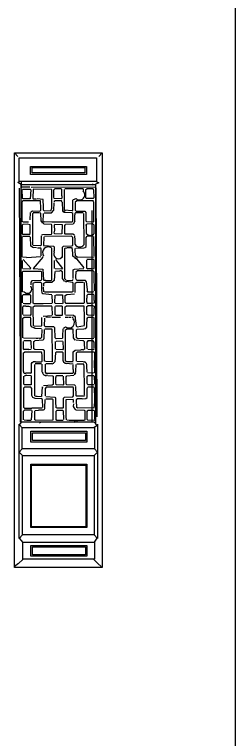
# Model space of a CAD drawing. Extents: x 12262 to 40734, y 30451 to 49613.
# Drawn here: x 36122 to 37455, y 40881 to 45247 of the extents above; entities that cross this region are included whole.
import ezdxf

# ---------------------------------------------------------------- set-up
doc = ezdxf.new("R2010")
doc.units = 0
doc.header["$LTSCALE"] = 0.85
doc.header["$MEASUREMENT"] = 0
doc.layers.get('0').update_dxf_attribs({"linetype": 'CONTINUOUS'})
doc.layers.add('www.cad-blocks.net', color=7, linetype='CONTINUOUS')

# ---------------------------------------------------------------- blocks, each defined once
blk = doc.blocks.new('A$C087A5FCC')
for p, q in [((0, 0), (0, 2496.5)), ((0, 2496.5), (20.6, 2474.5)), ((0, 2496.5), (529.5, 2496.5)), ((528.8, 2495.6), (507.8, 2474.5)), ((529.5, 2496.5), (529.5, 0)), ((27.8, 2323), (27.8, 2466.1)), ((27.8, 2466.1), (494, 2466.1)), ((494, 2466.1), (494, 2323)), ((96.9, 2365), (96.9, 2414.1)), ((96.9, 2414.1), (434.9, 2414.1)), ((107, 2375), (107, 2408)), ((107, 2408), (424.9, 2408)), ((424.9, 2408), (424.9, 2375)), ((434.9, 2414.1), (434.9, 2365)), ((434.9, 2365), (96.9, 2365)), ((424.9, 2375), (107, 2375)), ((19.5, 2316.7), (28.9, 2324.1)), ((39.5, 2306.3), (19.5, 2316.7)), ((494, 2323), (27.8, 2323)), ((40.5, 2323.5), (38.8, 2238.5)), ((508.8, 2315.7), (487.8, 2307.2)), ((492, 2323.1), (508.8, 2315.7)), ((35.4, 1211.1), (30.2, 2283.7)), ((92.7, 2288.9), (35.4, 2288.9)), ((40.6, 873.1), (40.6, 2306.5)), ((40.6, 2306.5), (488.1, 2306.5)), ((47.6, 2221.2), (45.8, 2275)), ((49.3, 2276.8), (94.4, 2276.8)), ((94.4, 2276.8), (97.9, 2273.3)), ((97.9, 2273.3), (94.4, 2219.5)), ((101.4, 2288.9), (488.4, 2290.6)), ((111.8, 2276.8), (110, 2223)), ((226.3, 2275), (111.8, 2276.8)), ((224.6, 2162.2), (226.3, 2275)), ((236.8, 2273.3), (243.7, 2278.5)), ((236.8, 2229.9), (236.8, 2273.3)), ((281.9, 2278.5), (243.7, 2278.5)), ((285.4, 2275), (281.9, 2278.5)), ((285.4, 2250.7), (285.4, 2275)), ((302.7, 2153.5), (301, 2275)), ((413.8, 2278.5), (304.4, 2278.5)), ((417.3, 2275), (413.8, 2278.5)), ((415.5, 2269.8), (417.3, 2275)), ((431.1, 2275), (436.4, 2278.5)), ((431.1, 2224.7), (431.1, 2275)), ((474.5, 2278.5), (436.4, 2278.5)), ((466.5, 2300.7), (475.2, 2309.4)), ((476.3, 2273.3), (474.5, 2278.5)), ((476.3, 2273.3), (478, 2224.7)), ((488.1, 2306.5), (488.1, 860.9)), ((495.4, 1919.2), (491.9, 2285.4)), ((238.5, 2221.2), (236.8, 2229.9)), ((285.4, 2245.5), (285.4, 2250.7)), ((285.4, 2236.8), (285.4, 2245.5)), ((285.4, 2236.8), (285.4, 2223)), ((45.8, 2202.1), (51, 2207.3)), ((45.8, 2082.4), (45.8, 2198.7)), ((52.8, 2219.5), (47.6, 2221.2)), ((156.9, 2207.3), (51, 2207.3)), ((61.4, 2219.5), (52.8, 2219.5)), ((73.6, 2219.5), (61.4, 2219.5)), ((94.4, 2219.5), (73.6, 2219.5)), ((110, 2223), (113.5, 2219.5)), ((113.5, 2219.5), (132.6, 2219.5)), ((172.5, 2216), (137.8, 2219.5)), ((158.6, 2162.2), (156.9, 2207.3)), ((174.3, 2169.2), (172.5, 2216)), ((236.8, 2151.8), (238.5, 2195.2)), ((281.9, 2219.5), (238.5, 2221.2)), ((238.5, 2200.4), (243.7, 2207.3)), ((283.6, 2207.3), (243.7, 2207.3)), ((285.4, 2223), (281.9, 2219.5)), ((287.1, 2200.4), (283.6, 2207.3)), ((287.1, 2198.7), (288.8, 2146.6)), ((351.3, 2210.8), (356.5, 2216)), ((351.3, 2155.3), (351.3, 2210.8)), ((356.5, 2216), (372.1, 2221.2)), ((366.9, 2200.4), (373.9, 2207.3)), ((366.9, 2196.9), (366.9, 2150.1)), ((474.5, 2207.3), (373.9, 2207.3)), ((434.6, 2221.2), (431.1, 2224.7)), ((474.5, 2221.2), (434.6, 2221.2)), ((478, 2224.7), (474.5, 2221.2)), ((478, 2200.4), (474.5, 2207.3)), ((478, 2129.2), (478, 2198.7)), ((97.9, 2141.4), (108.3, 2146.6)), ((108.3, 2146.6), (153.4, 2144.9)), ((153.4, 2144.9), (158.6, 2151.8)), ((158.6, 2151.8), (158.6, 2162.2)), ((174.3, 2162.2), (174.3, 2169.2)), ((174.3, 2150.1), (174.3, 2162.2)), ((179.5, 2146.6), (174.3, 2150.1)), ((179.5, 2146.6), (221.1, 2148.3)), ((219.4, 2146.6), (224.6, 2162.2)), ((222.9, 2134.4), (236.8, 2151.8)), ((288.8, 2146.6), (294, 2141.4)), ((294, 2141.4), (301, 2144.9)), ((304.4, 2136.2), (295.8, 2139.6)), ((301, 2144.9), (302.7, 2148.3)), ((347.8, 2146.6), (302.7, 2150.1)), ((302.7, 2148.3), (306.2, 2146.6)), ((347.8, 2146.6), (351.3, 2148.3)), ((351.3, 2148.3), (351.3, 2155.3)), ((366.9, 2150.1), (372.1, 2144.9)), ((372.1, 2144.9), (424.2, 2144.9)), ((424.2, 2144.9), (429.4, 2137.9)), ((468.3, 877), (468.3, 2148)), ((94.4, 2092.8), (96.2, 2137.9)), ((110, 2129.2), (113.5, 2134.4)), ((110, 1940), (110, 2129.2)), ((146.5, 2134.4), (113.5, 2134.4)), ((158.6, 2132.7), (146.5, 2134.4)), ((160.4, 2087.6), (158.6, 2132.7)), ((172.5, 2078.9), (176, 2131)), ((179.5, 2134.4), (222.9, 2134.4)), ((346.1, 2134.4), (299.2, 2137.9)), ((351.3, 2131), (346.1, 2134.4)), ((351.3, 2122.3), (351.3, 2131)), ((351.3, 2099.7), (351.3, 2122.3)), ((351.3, 2087.6), (351.3, 2099.7)), ((368.7, 2134.4), (363.5, 2131)), ((363.5, 2131), (363.5, 2122.3)), ((363.5, 2091), (363.5, 2122.3)), ((413.8, 2134.4), (368.7, 2134.4)), ((415.5, 2131), (419, 1941.8)), ((429.4, 2137.9), (431.1, 2087.6)), ((478, 2111.9), (478, 2129.2)), ((478, 2106.7), (478, 2111.9)), ((478, 2082.4), (478, 2106.7)), ((54.5, 2078.9), (45.8, 2082.4)), ((45.8, 2061.5), (51, 2065)), ((45.8, 2061.5), (45.8, 2009.5)), ((77.1, 2066.7), (51, 2065)), ((84, 2078.9), (54.5, 2078.9)), ((94.4, 2063.3), (77.1, 2066.7)), ((94.4, 2009.5), (94.4, 2063.3)), ((170.8, 2072), (160.4, 2087.6)), ((179.5, 2066.7), (172.5, 2072)), ((174.3, 2078.9), (179.5, 2080.6)), ((224.6, 2078.9), (179.5, 2080.6)), ((222.9, 2065), (179.5, 2066.7)), ((226.3, 2061.5), (222.9, 2065)), ((231.5, 2078.9), (224.6, 2078.9)), ((226.3, 2009.5), (226.3, 2061.5)), ((346.1, 2078.9), (231.5, 2078.9)), ((243.7, 2065), (240.2, 2061.5)), ((240.2, 2061.5), (242, 2026.8)), ((288.8, 2063.3), (243.7, 2065)), ((287.1, 2007.7), (288.8, 2063.3)), ((302.7, 2061.5), (301, 2011.2)), ((302.7, 2061.5), (307.9, 2065)), ((353, 2066.7), (307.9, 2065)), ((351.3, 2084.1), (346.1, 2078.9)), ((363.5, 2084.1), (353, 2066.7)), ((363.5, 2084.1), (363.5, 2091)), ((436.4, 2080.6), (431.1, 2087.6)), ((431.1, 2058.1), (436.4, 2066.7)), ((432.9, 2065), (432.9, 2011.2)), ((474.5, 2078.9), (436.4, 2080.6)), ((472.8, 2068.5), (436.4, 2066.7)), ((479.7, 2061.5), (472.8, 2068.5)), ((478, 2082.4), (474.5, 2078.9)), ((479.7, 2011.2), (479.7, 2061.5)), ((45.8, 2009.5), (49.3, 2006)), ((222.9, 2006), (226.3, 2009.5)), ((240.2, 2012.9), (242, 2025.1)), ((243.7, 2007.7), (240.2, 2012.9)), ((301, 2011.2), (306.2, 2006)), ((45.8, 1986.9), (49.3, 1992.1)), ((45.8, 1870.6), (45.8, 1986.9)), ((49.3, 2006), (94.4, 2006)), ((92.7, 1992.1), (49.3, 1992.1)), ((97.9, 1934.8), (96.2, 1990.4)), ((160.4, 1995.6), (160.4, 1940)), ((165.6, 2002.5), (170.8, 2004.3)), ((170.8, 2004.3), (222.9, 2006)), ((177.7, 1990.4), (176, 1938.3)), ((344.4, 1993.8), (181.2, 1992.1)), ((283.6, 2006), (243.7, 2007.7)), ((311.4, 2006), (306.2, 2006)), ((351.3, 2006), (311.4, 2006)), ((351.3, 1986.9), (344.4, 1993.8)), ((361.7, 2000.8), (351.3, 2006)), ((351.3, 1943.5), (351.3, 1986.9)), ((365.2, 1969.5), (363.5, 1997.3)), ((365.2, 1964.3), (365.2, 1969.5)), ((432.9, 1986.9), (438.1, 1993.8)), ((432.9, 1931.4), (432.9, 1986.9)), ((474.5, 1993.8), (438.1, 1993.8)), ((481.5, 1874.1), (478, 1992.1)), ((115.3, 1924.4), (97.9, 1934.8)), ((132.6, 1924.4), (108.3, 1926.2)), ((156.9, 1936.6), (113.5, 1938.3)), ((158.6, 1922.7), (139.6, 1922.7)), ((160.4, 1940), (156.9, 1936.6)), ((160.4, 1917.5), (158.6, 1922.7)), ((176, 1938.3), (235, 1934.8)), ((226.3, 1919.2), (222.9, 1922.7)), ((235, 1934.8), (240.2, 1929.6)), ((240.2, 1929.6), (240.2, 1905.3)), ((288.8, 1868.9), (290.6, 1927.9)), ((290.6, 1927.9), (295.8, 1934.8)), ((295.8, 1934.8), (344.4, 1936.6)), ((307.9, 1924.4), (301, 1917.5)), ((304.4, 1922.7), (316.6, 1924.4)), ((344.4, 1924.4), (316.6, 1924.4)), ((344.4, 1936.6), (351.3, 1938.3)), ((351.3, 1919.2), (344.4, 1924.4)), ((351.3, 1894.9), (347.8, 1924.4)), ((351.3, 1938.3), (351.3, 1943.5)), ((365.2, 1943.5), (365.2, 1964.3)), ((370.4, 1922.7), (419, 1924.4)), ((422.5, 1924.4), (432.9, 1931.4)), ((160.4, 1875.8), (160.4, 1917.5)), ((172.5, 1872.4), (174.3, 1879.3)), ((226.3, 1731.8), (226.3, 1919.2)), ((240.2, 1900.1), (240.2, 1905.3)), ((301, 1917.5), (301, 1891.4)), ((301, 1891.4), (302.7, 1740.4)), ((351.3, 1877.6), (351.3, 1894.9)), ((353, 1870.6), (351.3, 1877.6)), ((366.9, 1907.1), (366.9, 1919.2)), ((368.7, 1875.8), (366.9, 1907.1)), ((495.4, 1914), (495.4, 1919.2)), ((497.1, 1632.8), (495.4, 1914)), ((47.6, 1799.5), (47.6, 1848.1)), ((71.9, 1865.4), (49.3, 1867.1)), ((52.8, 1853.3), (97.9, 1801.2)), ((75.3, 1865.4), (158.6, 1872.4)), ((170.8, 1867.1), (113.5, 1799.5)), ((242, 1799.5), (242, 1848.1)), ((247.2, 1853.3), (288.8, 1799.5)), ((281.9, 1867.1), (288.8, 1868.9)), ((379.1, 1856.7), (351.3, 1874.1)), ((373.9, 1856.7), (361.7, 1863.7)), ((377.3, 1868.9), (368.7, 1875.8)), ((377.3, 1868.9), (479.7, 1870.6)), ((420.7, 1802.9), (379.1, 1856.7)), ((434.6, 1849.8), (434.6, 1804.7)), ((479.7, 1853.3), (436.4, 1853.3)), ((479.7, 1799.5), (479.7, 1851.5)), ((92.7, 1796), (51, 1797.7)), ((97.9, 1801.2), (92.7, 1796)), ((113.5, 1799.5), (170.8, 1796)), ((170.8, 1796), (176, 1731.8)), ((285.4, 1796), (245.4, 1797.7)), ((288.8, 1799.5), (285.4, 1796)), ((353, 1778.6), (354.8, 1790.8)), ((354.8, 1790.8), (361.7, 1796)), ((361.7, 1796), (419, 1799.5)), ((434.6, 1804.7), (441.6, 1797.7)), ((467.6, 1797.7), (445, 1797.7)), ((467.6, 1797.7), (479.7, 1799.5)), ((47.6, 1778.6), (51, 1783.8)), ((49.3, 1658.9), (47.6, 1778.6)), ((51, 1783.8), (160.4, 1783.8)), ((160.4, 1783.8), (163.9, 1780.4)), ((163.9, 1780.4), (163.9, 1731.8)), ((243.7, 1782.1), (240.2, 1728.3)), ((247.2, 1783.8), (273.2, 1785.6)), ((280.1, 1785.6), (273.2, 1785.6)), ((288.8, 1780.4), (280.1, 1785.6)), ((288.8, 1747.4), (288.8, 1780.4)), ((288.8, 1738.7), (288.8, 1747.4)), ((353, 1743.9), (353, 1778.6)), ((370.4, 1747.4), (372.1, 1782.1)), ((370.4, 1740.4), (370.4, 1747.4)), ((372.1, 1782.1), (377.3, 1785.6)), ((474.5, 1785.6), (377.3, 1785.6)), ((481.5, 1780.4), (474.5, 1785.6)), ((481.5, 1764.7), (481.5, 1780.4)), ((481.5, 1752.6), (481.5, 1764.7)), ((483.2, 1665.8), (481.5, 1752.6)), ((104.8, 1724.8), (99.6, 1717.9)), ((99.6, 1717.9), (99.6, 1700.5)), ((158.6, 1726.6), (104.8, 1724.8)), ((113.5, 1712.7), (120.5, 1716.1)), ((113.5, 1591.2), (113.5, 1712.7)), ((158.6, 1716.1), (120.5, 1716.1)), ((163.9, 1731.8), (158.6, 1726.6)), ((162.1, 1710.9), (158.6, 1716.1)), ((162.1, 1710.9), (162.1, 1669.3)), ((179.5, 1728.3), (176, 1731.8)), ((177.7, 1710.9), (184.7, 1716.1)), ((177.7, 1693.6), (177.7, 1710.9)), ((188.2, 1728.3), (179.5, 1728.3)), ((221.1, 1716.1), (184.7, 1716.1)), ((188.2, 1728.3), (221.1, 1726.6)), ((221.1, 1726.6), (226.3, 1731.8)), ((226.3, 1716.1), (221.1, 1716.1)), ((240.2, 1728.3), (226.3, 1716.1)), ((301, 1723.1), (288.8, 1738.7)), ((349.6, 1716.1), (301, 1723.1)), ((302.7, 1740.4), (309.7, 1731.8)), ((316.6, 1717.9), (309.7, 1719.6)), ((313.1, 1730), (349.6, 1728.3)), ((349.6, 1728.3), (354.8, 1735.2)), ((353, 1712.7), (349.6, 1716.1)), ((353, 1738.7), (353, 1743.9)), ((353, 1702.3), (353, 1712.7)), ((366.9, 1707.5), (368.7, 1712.7)), ((366.9, 1697), (366.9, 1707.5)), ((368.7, 1712.7), (373.9, 1716.1)), ((375.6, 1728.3), (370.4, 1740.4)), ((412.1, 1716.1), (373.9, 1716.1)), ((427.7, 1728.3), (375.6, 1728.3)), ((422.5, 1710.9), (415.5, 1716.1)), ((422.5, 1622.4), (422.5, 1710.9)), ((434.6, 1719.6), (427.7, 1728.3)), ((441.6, 1657.1), (434.6, 1719.6)), ((162.1, 1669.3), (165.6, 1653.7)), ((177.7, 1658.9), (176, 1686.6)), ((353, 1679.7), (353, 1702.3)), ((353, 1658.9), (353, 1678)), ((366.9, 1655.4), (366.9, 1697)), ((441.6, 1657.1), (436.4, 1662.3)), ((467.6, 1657.1), (481.5, 1660.6)), ((61.4, 1657.1), (49.3, 1658.9)), ((49.3, 1636.3), (52.8, 1641.5)), ((49.3, 1592.9), (49.3, 1636.3)), ((96.2, 1641.5), (52.8, 1641.5)), ((99.6, 1592.9), (99.6, 1639.8)), ((165.6, 1653.7), (170.8, 1648.5)), ((170.8, 1648.5), (226.3, 1643.2)), ((349.6, 1657.1), (181.2, 1657.1)), ((229.8, 1592.9), (228.1, 1639.8)), ((243.7, 1594.6), (245.4, 1639.8)), ((248.9, 1641.5), (290.6, 1641.5)), ((290.6, 1641.5), (292.3, 1591.2)), ((306.2, 1638), (314.9, 1643.2)), ((306.2, 1596.4), (306.2, 1638)), ((314.9, 1643.2), (361.7, 1646.7)), ((422.5, 1591.2), (422.5, 1622.4)), ((443.3, 1643.2), (436.4, 1638)), ((436.4, 1638), (436.4, 1620.7)), ((436.4, 1598.1), (436.4, 1620.7)), ((462.4, 1657.1), (441.6, 1657.1)), ((479.7, 1643.2), (443.3, 1643.2)), ((467.6, 1657.1), (462.4, 1657.1)), ((481.5, 1606.8), (481.5, 1639.8)), ((497.1, 1624.2), (497.1, 1632.8)), ((497.1, 1474.9), (497.1, 1624.2)), ((52.8, 1572.1), (51, 1568.6)), ((59.7, 1587.7), (52.8, 1589.4)), ((68.4, 1573.8), (52.8, 1572.1)), ((70.1, 1587.7), (59.7, 1587.7)), ((68.4, 1573.8), (84, 1573.8)), ((78.8, 1587.7), (70.1, 1587.7)), ((84, 1587.7), (78.8, 1587.7)), ((96.2, 1587.7), (84, 1587.7)), ((84, 1573.8), (99.6, 1568.6)), ((118.7, 1587.7), (113.5, 1591.2)), ((113.5, 1568.6), (118.7, 1573.8)), ((127.4, 1587.7), (118.7, 1587.7)), ((226.3, 1573.8), (118.7, 1573.8)), ((134.3, 1587.7), (127.4, 1587.7)), ((172.5, 1586), (134.3, 1587.7)), ((228.1, 1589.4), (172.5, 1586)), ((245.4, 1589.4), (243.7, 1594.6)), ((288.8, 1587.7), (245.4, 1589.4)), ((287.1, 1573.8), (247.2, 1573.8)), ((292.3, 1591.2), (288.8, 1587.7)), ((290.6, 1520), (290.6, 1572.1)), ((311.4, 1589.4), (306.2, 1596.4)), ((306.2, 1568.6), (311.4, 1573.8)), ((419, 1589.4), (311.4, 1589.4)), ((420.7, 1573.8), (311.4, 1573.8)), ((422.5, 1506.1), (420.7, 1573.8)), ((436.4, 1598.1), (436.4, 1592.9)), ((436.4, 1592.9), (443.3, 1589.4)), ((436.4, 1570.3), (443.3, 1575.6)), ((460.7, 1589.4), (443.3, 1589.4)), ((474.5, 1575.6), (443.3, 1575.6)), ((481.5, 1591.2), (460.7, 1589.4)), ((474.5, 1575.6), (481.5, 1572.1)), ((481.5, 1606.8), (481.5, 1591.2)), ((481.5, 1572.1), (481.5, 1559.9)), ((51, 1521.7), (51, 1568.6)), ((99.6, 1568.6), (99.6, 1521.7)), ((113.5, 1559.9), (113.5, 1568.6)), ((115.3, 1454.1), (113.5, 1559.9)), ((229.8, 1518.3), (228.1, 1570.3)), ((245.4, 1520), (245.4, 1570.3)), ((306.2, 1521.7), (306.2, 1568.6)), ((436.4, 1530.4), (436.4, 1570.3)), ((436.4, 1523.5), (436.4, 1530.4)), ((481.5, 1553), (481.5, 1559.9)), ((481.5, 1542.6), (481.5, 1553)), ((481.5, 1523.5), (481.5, 1542.6)), ((51, 1500.9), (56.2, 1504.4)), ((51, 1382.9), (51, 1500.9)), ((94.4, 1516.5), (52.8, 1518.3)), ((97.9, 1504.4), (56.2, 1504.4)), ((99.6, 1521.7), (94.4, 1516.5)), ((99.6, 1464.5), (99.6, 1500.9)), ((165.6, 1454.1), (165.6, 1504.4)), ((172.5, 1513.1), (226.3, 1516.5)), ((181.2, 1454.1), (182.9, 1500.9)), ((217.7, 1504.4), (189.9, 1506.1)), ((278.4, 1504.4), (224.6, 1504.4)), ((250.6, 1516.5), (245.4, 1520)), ((290.6, 1516.5), (250.6, 1516.5)), ((323.5, 1504.4), (306.2, 1504.4)), ((356.5, 1516.5), (307.9, 1518.3)), ((339.2, 1504.4), (328.7, 1504.4)), ((353, 1504.4), (346.1, 1504.4)), ((368.7, 1506.1), (356.5, 1516.5)), ((363.5, 1514.8), (372.1, 1454.1)), ((422.5, 1494), (422.5, 1504.4)), ((422.5, 1487), (422.5, 1494)), ((422.5, 1478.4), (422.5, 1487)), ((441.6, 1518.3), (436.4, 1523.5)), ((436.4, 1461), (438.1, 1499.2)), ((438.1, 1499.2), (441.6, 1504.4)), ((476.3, 1516.5), (441.6, 1518.3)), ((476.3, 1504.4), (441.6, 1504.4)), ((479.7, 1520), (476.3, 1516.5)), ((479.7, 1499.2), (481.5, 1504.4)), ((481.5, 1382.9), (479.7, 1499.2)), ((99.6, 1459.3), (99.6, 1464.5)), ((103.1, 1448.8), (99.6, 1459.3)), ((127.4, 1438.4), (103.1, 1448.8)), ((122.2, 1438.4), (110, 1445.4)), ((162.1, 1450.6), (118.7, 1452.3)), ((186.4, 1448.8), (181.2, 1454.1)), ((236.8, 1448.8), (186.4, 1448.8)), ((243.7, 1441.9), (236.8, 1448.8)), ((245.4, 1382.9), (243.7, 1441.9)), ((295.8, 1440.2), (307.9, 1448.8)), ((372.1, 1454.1), (377.3, 1448.8)), ((377.3, 1448.8), (422.5, 1455.8)), ((422.5, 1459.3), (422.5, 1478.4)), ((429.4, 1438.4), (436.4, 1447.1)), ((436.4, 1455.8), (436.4, 1461)), ((436.4, 1447.1), (436.4, 1455.8)), ((497.1, 1469.7), (497.1, 1474.9)), ((497.1, 1419.3), (497.1, 1469.7)), ((163.9, 1436.7), (127.4, 1438.4)), ((165.6, 1433.2), (163.9, 1384.6)), ((179.5, 1433.2), (177.7, 1377.7)), ((224.6, 1435), (182.9, 1435)), ((228.1, 1431.5), (224.6, 1435)), ((229.8, 1263.1), (228.1, 1431.5)), ((292.3, 1391.6), (294, 1436.7)), ((307.9, 1429.8), (313.1, 1435)), ((307.9, 1242.3), (307.9, 1429.8)), ((353, 1435), (313.1, 1435)), ((354.8, 1429.8), (353, 1435)), ((356.5, 1381.2), (354.8, 1429.8)), ((373.9, 1429.8), (377.3, 1435)), ((373.9, 1382.9), (373.9, 1429.8)), ((377.3, 1435), (419, 1436.7)), ((419, 1436.7), (429.4, 1438.4)), ((497.1, 1396.8), (497.1, 1419.3)), ((52.8, 1360.3), (52.8, 1315.2)), ((130.9, 1377.7), (54.5, 1379.4)), ((97.9, 1363.8), (56.2, 1363.8)), ((101.4, 1358.6), (97.9, 1363.8)), ((103.1, 1316.9), (101.4, 1358.6)), ((117, 1360.3), (122.2, 1363.8)), ((117, 1315.2), (117, 1360.3)), ((172.5, 1369), (122.2, 1363.8)), ((141.3, 1377.7), (130.9, 1377.7)), ((158.6, 1379.4), (141.3, 1377.7)), ((150, 1377.7), (158.6, 1379.4)), ((163.9, 1384.6), (158.6, 1379.4)), ((177.7, 1377.7), (172.5, 1369)), ((252.4, 1376), (245.4, 1382.9)), ((247.2, 1313.5), (247.2, 1360.3)), ((250.6, 1362.1), (290.6, 1363.8)), ((288.8, 1377.7), (252.4, 1376)), ((292.3, 1379.4), (292.3, 1391.6)), ((292.3, 1360.3), (294, 1315.2)), ((366.9, 1369), (356.5, 1381.2)), ((412.1, 1363.8), (370.4, 1367.3)), ((380.8, 1377.7), (373.9, 1382.9)), ((478, 1376), (380.8, 1377.7)), ((417.3, 1363.8), (412.1, 1363.8)), ((422.5, 1358.6), (417.3, 1363.8)), ((422.5, 1332.6), (422.5, 1358.6)), ((443.3, 1363.8), (438.1, 1358.6)), ((438.1, 1315.2), (438.1, 1358.6)), ((450.2, 1363.8), (443.3, 1363.8)), ((465.9, 1363.8), (450.2, 1363.8)), ((474.5, 1363.8), (465.9, 1363.8)), ((481.5, 1356.9), (474.5, 1363.8)), ((481.5, 1316.9), (481.5, 1356.9)), ((497.1, 1346.4), (497.1, 1396.8)), ((52.8, 1315.2), (58, 1311.7)), ((75.3, 1311.7), (58, 1311.7)), ((80.5, 1311.7), (75.3, 1311.7)), ((85.7, 1311.7), (80.5, 1311.7)), ((85.7, 1311.7), (101.4, 1313.5)), ((122.2, 1311.7), (117, 1315.2)), ((172.5, 1310), (122.2, 1311.7)), ((181.2, 1303.1), (172.5, 1310)), ((288.8, 1310), (250.6, 1311.7)), ((294, 1315.2), (288.8, 1310)), ((365.2, 1308.3), (399.9, 1310)), ((413.8, 1310), (399.9, 1310)), ((413.8, 1310), (419, 1311.7)), ((422.5, 1313.5), (419, 1311.7)), ((422.5, 1329.1), (422.5, 1313.5)), ((476.3, 1310), (441.6, 1311.7)), ((479.7, 1313.5), (476.3, 1310)), ((497.1, 1341.2), (497.1, 1346.4)), ((498.8, 928.1), (497.1, 1341.2)), ((54.5, 1292.6), (59.7, 1296.1)), ((54.5, 1179.8), (54.5, 1292.6)), ((162.1, 1296.1), (59.7, 1296.1)), ((165.6, 1292.6), (162.1, 1296.1)), ((167.3, 1275.3), (165.6, 1292.6)), ((167.3, 1270.1), (167.3, 1275.3)), ((167.3, 1242.3), (167.3, 1270.1)), ((181.2, 1252.7), (181.2, 1303.1)), ((247.2, 1292.6), (243.7, 1237.1)), ((247.2, 1292.6), (252.4, 1296.1)), ((290.6, 1296.1), (252.4, 1296.1)), ((294, 1290.9), (290.6, 1296.1)), ((294, 1245.8), (294, 1290.9)), ((354.8, 1297.8), (365.2, 1308.3)), ((354.8, 1244), (354.8, 1297.8)), ((373.9, 1292.6), (379.1, 1296.1)), ((373.9, 1242.3), (373.9, 1292.6)), ((481.5, 1296.1), (379.1, 1296.1)), ((485, 1290.9), (481.5, 1296.1)), ((483.2, 1202.4), (485, 1290.9)), ((103.1, 1228.4), (106.6, 1233.6)), ((103.1, 1171.1), (103.1, 1228.4)), ((106.6, 1233.6), (111.8, 1237.1)), ((127.4, 1237.1), (111.8, 1237.1)), ((163.9, 1224.9), (125.7, 1224.9)), ((127.4, 1237.1), (162.1, 1237.1)), ((162.1, 1237.1), (167.3, 1242.3)), ((167.3, 1174.6), (167.3, 1223.2)), ((181.2, 1242.3), (181.2, 1252.7)), ((189.9, 1238.8), (181.2, 1242.3)), ((184.7, 1223.2), (184.7, 1174.6)), ((228.1, 1224.9), (188.2, 1224.9)), ((226.3, 1237.1), (189.9, 1238.8)), ((229.8, 1240.6), (226.3, 1237.1)), ((228.1, 1224.9), (236.8, 1230.2)), ((229.8, 1240.6), (229.8, 1263.1)), ((243.7, 1237.1), (233.3, 1228.4)), ((297.5, 1233.6), (294, 1245.8)), ((306.2, 1228.4), (295.8, 1235.4)), ((301, 1231.9), (297.5, 1233.6)), ((313.1, 1224.9), (306.2, 1228.4)), ((313.1, 1238.8), (307.9, 1242.3)), ((353, 1223.2), (309.7, 1226.7)), ((313.1, 1238.8), (354.8, 1240.6)), ((415.5, 1237.1), (375.6, 1238.8)), ((419, 1223.2), (375.6, 1223.2)), ((415.5, 1237.1), (425.9, 1235.4)), ((420.7, 1209.3), (419, 1223.2)), ((427.7, 1235.4), (420.7, 1237.1)), ((425.9, 1235.4), (434.6, 1226.7)), ((436.4, 1221.5), (432.9, 1230.2)), ((35.4, 1202.4), (35.4, 1211.1)), ((37.2, 874.3), (35.4, 1202.4)), ((54.5, 1179.8), (54.5, 1172.9)), ((122.2, 1051.4), (122.2, 1221.5)), ((354.8, 1192), (354.8, 1219.7)), ((354.8, 1192), (354.8, 1171.1)), ((361.7, 1159), (370.4, 1181.6)), ((370.4, 1181.6), (372.1, 1221.5)), ((420.7, 1204.1), (420.7, 1209.3)), ((420.7, 1197.2), (420.7, 1204.1)), ((422.5, 1084.4), (420.7, 1197.2)), ((436.4, 1209.3), (436.4, 1221.5)), ((438.1, 1174.6), (436.4, 1209.3)), ((483.2, 1202.4), (483.2, 1171.1)), ((54.5, 1172.9), (58, 1169.4)), ((56.2, 1101.7), (56.2, 1152)), ((58, 1169.4), (68.4, 1169.4)), ((59.7, 1153.8), (66.7, 1155.5)), ((75.3, 1155.5), (66.7, 1155.5)), ((96.2, 1169.4), (68.4, 1169.4)), ((101.4, 1153.8), (75.3, 1155.5)), ((96.2, 1169.4), (103.1, 1171.1)), ((103.1, 1148.6), (101.4, 1153.8)), ((103.1, 1127.8), (103.1, 1148.6)), ((184.7, 1174.6), (188.2, 1169.4)), ((188.2, 1169.4), (351.3, 1169.4)), ((200.3, 1155.5), (188.2, 1157.3)), ((200.3, 1155.5), (229.8, 1153.8)), ((229.8, 1153.8), (233.3, 1150.3)), ((233.3, 1150.3), (233.3, 1101.7)), ((254.1, 1153.8), (248.9, 1150.3)), ((248.9, 1150.3), (248.9, 1143.4)), ((248.9, 1122.5), (248.9, 1143.4)), ((292.3, 1153.8), (254.1, 1153.8)), ((294, 1150.3), (295.8, 1100)), ((311.4, 1146.8), (314.9, 1153.8)), ((311.4, 1103.5), (311.4, 1146.8)), ((314.9, 1153.8), (358.2, 1157.3)), ((354.8, 1171.1), (351.3, 1169.4)), ((365.2, 1164.2), (370.4, 1172.9)), ((438.1, 1148.6), (441.6, 1153.8)), ((438.1, 1106.9), (438.1, 1148.6)), ((472.8, 1169.4), (439.8, 1171.1)), ((479.7, 1153.8), (441.6, 1153.8)), ((483.2, 1171.1), (472.8, 1169.4)), ((485, 1105.2), (483.2, 1150.3)), ((101.4, 1098.2), (58, 1098.2)), ((103.1, 1100), (103.1, 1127.8)), ((228.1, 1096.5), (176, 1093)), ((233.3, 1101.7), (228.1, 1096.5)), ((248.9, 1117.3), (248.9, 1122.5)), ((248.9, 1110.4), (248.9, 1117.3)), ((250.6, 1098.2), (248.9, 1110.4)), ((292.3, 1096.5), (250.6, 1098.2)), ((295.8, 1100), (292.3, 1096.5)), ((314.9, 1098.2), (311.4, 1103.5)), ((363.5, 1096.5), (314.9, 1098.2)), ((368.7, 1093), (363.5, 1096.5)), ((443.3, 1098.2), (438.1, 1106.9)), ((448.5, 1098.2), (443.3, 1098.2)), ((469.3, 1098.2), (448.5, 1098.2)), ((476.3, 1098.2), (469.3, 1098.2)), ((476.3, 1098.2), (483.2, 1101.7)), ((59.7, 1084.4), (54.5, 1079.2)), ((54.5, 1079.2), (54.5, 964.6)), ((64.9, 1084.4), (59.7, 1084.4)), ((99.6, 1084.4), (64.9, 1084.4)), ((104.8, 1077.4), (99.6, 1084.4)), ((104.8, 1041), (104.8, 1077.4)), ((122.2, 1046.2), (122.2, 1051.4)), ((165.6, 1028.8), (169.1, 1086.1)), ((169.1, 1080.9), (170.8, 1087.8)), ((191.6, 1084.4), (186.4, 1079.2)), ((186.4, 1032.3), (186.4, 1079.2)), ((196.8, 1084.4), (191.6, 1084.4)), ((328.7, 1084.4), (196.8, 1084.4)), ((335.7, 1084.4), (328.7, 1084.4)), ((353, 1084.4), (335.7, 1084.4)), ((356.5, 1079.2), (353, 1084.4)), ((356.5, 1032.3), (356.5, 1079.2)), ((372.1, 1035.8), (370.4, 1089.6)), ((422.5, 1039.2), (422.5, 1084.4)), ((438.1, 1077.4), (443.3, 1084.4)), ((438.1, 1037.5), (438.1, 1077.4)), ((479.7, 1084.4), (443.3, 1084.4)), ((485, 1016.7), (483.2, 1082.6)), ((104.8, 1035.8), (104.8, 1041)), ((110, 1023.6), (104.8, 1035.8)), ((125.7, 1016.7), (110, 1023.6)), ((122.2, 1032.3), (122.2, 1046.2)), ((130.9, 1028.8), (125.7, 1030.6)), ((163.9, 1014.9), (125.7, 1016.7)), ((136.1, 1028.8), (130.9, 1028.8)), ((162.1, 1027.1), (136.1, 1028.8)), ((169.1, 1011.5), (163.9, 1014.9)), ((170.8, 962.9), (169.1, 1011.5)), ((182.9, 961.1), (184.7, 1011.5)), ((188.2, 1028.8), (243.7, 1025.3)), ((229.8, 1013.2), (188.2, 1013.2)), ((233.3, 1009.7), (229.8, 1013.2)), ((233.3, 1001), (233.3, 1009.7)), ((243.7, 1025.3), (247.2, 1021.9)), ((248.9, 1016.7), (247.2, 1021.9)), ((248.9, 1004.5), (248.9, 1016.7)), ((248.9, 999.3), (248.9, 1004.5)), ((295.8, 1018.4), (301, 1025.3)), ((295.8, 1013.2), (295.8, 1018.4)), ((295.8, 985.4), (295.8, 1013.2)), ((301, 1025.3), (351.3, 1027.1)), ((311.4, 1011.5), (353, 1013.2)), ((311.4, 962.9), (311.4, 1011.5)), ((351.3, 1027.1), (356.5, 1032.3)), ((356.5, 992.4), (356.5, 1011.5)), ((372.1, 1032.3), (372.1, 1035.8)), ((379.1, 1028.8), (372.1, 1032.3)), ((373.9, 1009.7), (379.1, 1014.9)), ((373.9, 997.6), (373.9, 1009.7)), ((422.5, 1030.6), (375.6, 1030.6)), ((408.6, 1014.9), (379.1, 1014.9)), ((408.6, 1014.9), (431.1, 1016.7)), ((424.2, 1034), (422.5, 1039.2)), ((431.1, 1016.7), (438.1, 1023.6)), ((438.1, 1023.6), (438.1, 1037.5)), ((485, 1006.3), (485, 1016.7)), ((485, 994.1), (485, 1006.3)), ((54.5, 964.6), (59.7, 959.4)), ((182.9, 954.2), (182.9, 961.1)), ((233.3, 985.4), (233.3, 1001)), ((233.3, 978.5), (233.3, 983.7)), ((233.3, 971.5), (233.3, 978.5)), ((233.3, 961.1), (233.3, 971.5)), ((233.3, 919.5), (233.3, 961.1)), ((250.6, 961.1), (248.9, 999.3)), ((295.8, 959.4), (295.8, 982)), ((311.4, 950.7), (311.4, 962.9)), ((356.5, 968.1), (358.2, 983.7)), ((365.2, 952.4), (356.5, 968.1)), ((375.6, 971.5), (373.9, 997.6)), ((375.6, 962.9), (375.6, 971.5)), ((384.3, 959.4), (375.6, 962.9)), ((478, 957.7), (379.1, 961.1)), ((481.5, 959.4), (485, 994.1)), ((54.5, 940.3), (61.4, 947.2)), ((54.5, 888.2), (54.5, 940.3)), ((59.7, 959.4), (104.8, 959.4)), ((73.6, 947.2), (61.4, 947.2)), ((85.7, 947.2), (73.6, 947.2)), ((91, 947.2), (85.7, 947.2)), ((103.1, 947.2), (91, 947.2)), ((103.1, 886.5), (106.6, 943.8)), ((111.8, 959.4), (104.8, 959.4)), ((118.7, 959.4), (111.8, 959.4)), ((123.9, 959.4), (118.7, 959.4)), ((122.2, 940.3), (125.7, 945.5)), ((122.2, 888.2), (122.2, 940.3)), ((136.1, 959.4), (123.9, 959.4)), ((125.7, 945.5), (144.8, 947.2)), ((141.3, 959.4), (136.1, 959.4)), ((167.3, 959.4), (141.3, 959.4)), ((150, 947.2), (144.8, 947.2)), ((172.5, 947.2), (150, 947.2)), ((181.2, 950.7), (172.5, 947.2)), ((233.3, 914.3), (233.3, 919.5)), ((250.6, 940.3), (255.8, 945.5)), ((250.6, 922.9), (250.6, 940.3)), ((252.4, 890), (250.6, 922.9)), ((281.9, 957.7), (254.1, 959.4)), ((292.3, 945.5), (255.8, 945.5)), ((287.1, 957.7), (281.9, 957.7)), ((292.3, 957.7), (287.1, 957.7)), ((297.5, 890), (295.8, 943.8)), ((311.4, 924.7), (311.4, 950.7)), ((311.4, 907.3), (311.4, 924.7)), ((372.1, 947.2), (365.2, 952.4)), ((422.5, 945.5), (372.1, 947.2)), ((425.9, 942), (422.5, 945.5)), ((425.9, 922.9), (425.9, 942)), ((425.9, 902.1), (425.9, 922.9)), ((438.1, 938.6), (441.6, 945.5)), ((438.1, 919.5), (438.1, 938.6)), ((438.1, 890), (438.1, 919.5)), ((481.5, 945.5), (441.6, 945.5)), ((485, 890), (485, 943.8)), ((498.8, 917.7), (498.8, 928.1)), ((498.8, 905.6), (498.8, 917.7)), ((29.8, 859.1), (43.7, 877)), ((43.7, 877), (477.7, 877)), ((75.3, 884.8), (58, 886.5)), ((82.3, 884.8), (75.3, 884.8)), ((97.9, 884.8), (82.3, 884.8)), ((130.9, 884.8), (122.2, 888.2)), ((229.8, 884.8), (125.7, 886.5)), ((148.9, 875.8), (154.1, 868.8)), ((233.3, 896.9), (233.3, 914.3)), ((233.3, 886.5), (233.3, 896.9)), ((255.8, 884.8), (252.4, 890)), ((261.1, 884.8), (255.8, 884.8)), ((294, 884.8), (261.1, 884.8)), ((313.1, 888.2), (311.4, 907.3)), ((330.5, 884.8), (316.6, 886.5)), ((337.4, 884.8), (330.5, 884.8)), ((401.6, 884.8), (337.4, 884.8)), ((357.2, 872.3), (367.6, 884.4)), ((378, 872.3), (378, 886.2)), ((422.5, 884.8), (401.6, 884.8)), ((425.9, 886.5), (425.9, 902.1)), ((443.3, 886.5), (438.1, 890)), ((479.7, 884.8), (443.3, 886.5)), ((477.7, 877), (499.5, 855.1)), ((479.7, 884.8), (485, 886.5)), ((27.9, 693.8), (27.9, 861.4)), ((45.7, 841.1), (29.8, 859.1)), ((47.2, 713.1), (47.2, 842.1)), ((47.2, 842.1), (481.7, 842.1)), ((499.5, 855.1), (477.7, 841.1)), ((481.7, 842.1), (481.7, 713.1)), ((501, 861.4), (501, 693.8)), ((99.4, 753.6), (99.4, 819.2)), ((99.4, 819.2), (437.2, 819.2)), ((109, 763.2), (109, 809.6)), ((109, 809.6), (427.6, 809.6)), ((427.6, 809.6), (427.6, 763.2)), ((437.2, 819.2), (437.2, 753.6)), ((437.2, 753.6), (99.4, 753.6)), ((427.6, 763.2), (109, 763.2)), ((27.9, 693.8), (47.2, 713.1)), ((481.7, 713.1), (47.2, 713.1)), ((501, 693.8), (481.7, 713.1)), ((27.9, 174.6), (27.9, 695.7)), ((27.9, 693.8), (49.2, 674.5)), ((49.2, 674.5), (479.8, 674.5)), ((49.2, 195.8), (49.2, 674.5)), ((479.8, 674.5), (501, 693.8)), ((479.8, 674.5), (479.8, 195.8)), ((501, 695.7), (501, 174.6)), ((99.4, 620.4), (437.2, 620.4)), ((99.4, 240.3), (99.4, 620.4)), ((103.2, 614.7), (429.6, 614.7)), ((103.2, 244.1), (103.2, 614.7)), ((429.6, 614.7), (429.6, 244.1)), ((437.2, 620.4), (437.2, 240.3)), ((437.2, 240.3), (99.4, 240.3)), ((429.6, 244.1), (103.2, 244.1)), ((27.7, 174.7), (49.7, 148.8)), ((49.2, 195.8), (28.2, 174.6)), ((479.8, 195.8), (49.2, 195.8)), ((479.8, 195.8), (501, 174.6)), ((497.5, 174.7), (481.6, 150.8)), ((51.1, 49.2), (51.1, 151.4)), ((51.1, 151.4), (481.7, 151.4)), ((99.4, 66.5), (99.4, 132.1)), ((99.4, 132.1), (437.2, 132.1)), ((437.2, 132.1), (437.2, 66.5)), ((481.7, 151.4), (481.7, 49.2)), ((109, 76.1), (109, 122.5)), ((109, 122.5), (427.6, 122.5)), ((427.6, 122.5), (427.6, 76.1)), ((51.6, 49.4), (21.7, 21.6)), ((481.7, 49.2), (51.1, 49.2)), ((437.2, 66.5), (99.4, 66.5)), ((427.6, 76.1), (109, 76.1)), ((477.6, 49.4), (505.4, 21.6)), ((19.9, 21.2), (4, 6.4)), ((503, 22.3), (522.4, 5.2)), ((529.5, 0), (0, 0))]:
    blk.add_line(p, q)
for centre, radius, start, end in [((393, 2243.8), 31.2, 227.2906, 49.0856), ((457.2, 2028.6), 29.5, 215.5377, 322.4314), ((203.8, 1894.9), 34.7, 55.4915, 213.6901), ((393, 1962.6), 33, 214.5085, 321.3402), ((264.5, 1886.2), 27.8, 150.2551, 312.2737), ((78.8, 1676.2), 26, 227.7263, 39.8056), ((328.7, 1474.9), 33, 231.3402, 45), ((189.9, 1176.3), 20.8, 184.3987, 279.4623)]:
    blk.add_arc(centre, radius, start, end)
blk = doc.blocks.new('FORMAT')
at = {"layer": 'www.cad-blocks.net', "color": 155, "true_color": 0x546d8e}
blk.add_line((37454.7, 35246), (37454.7, 48879.2), dxfattribs=at)

msp = doc.modelspace()

# ---------------------------------------------------------------- block references
for name, p in [('FORMAT', (0, 0)), ('A$C087A5FCC', (36121.5, 41917.3))]:
    msp.add_blockref(name, p)

doc.saveas('drawing.dxf')
